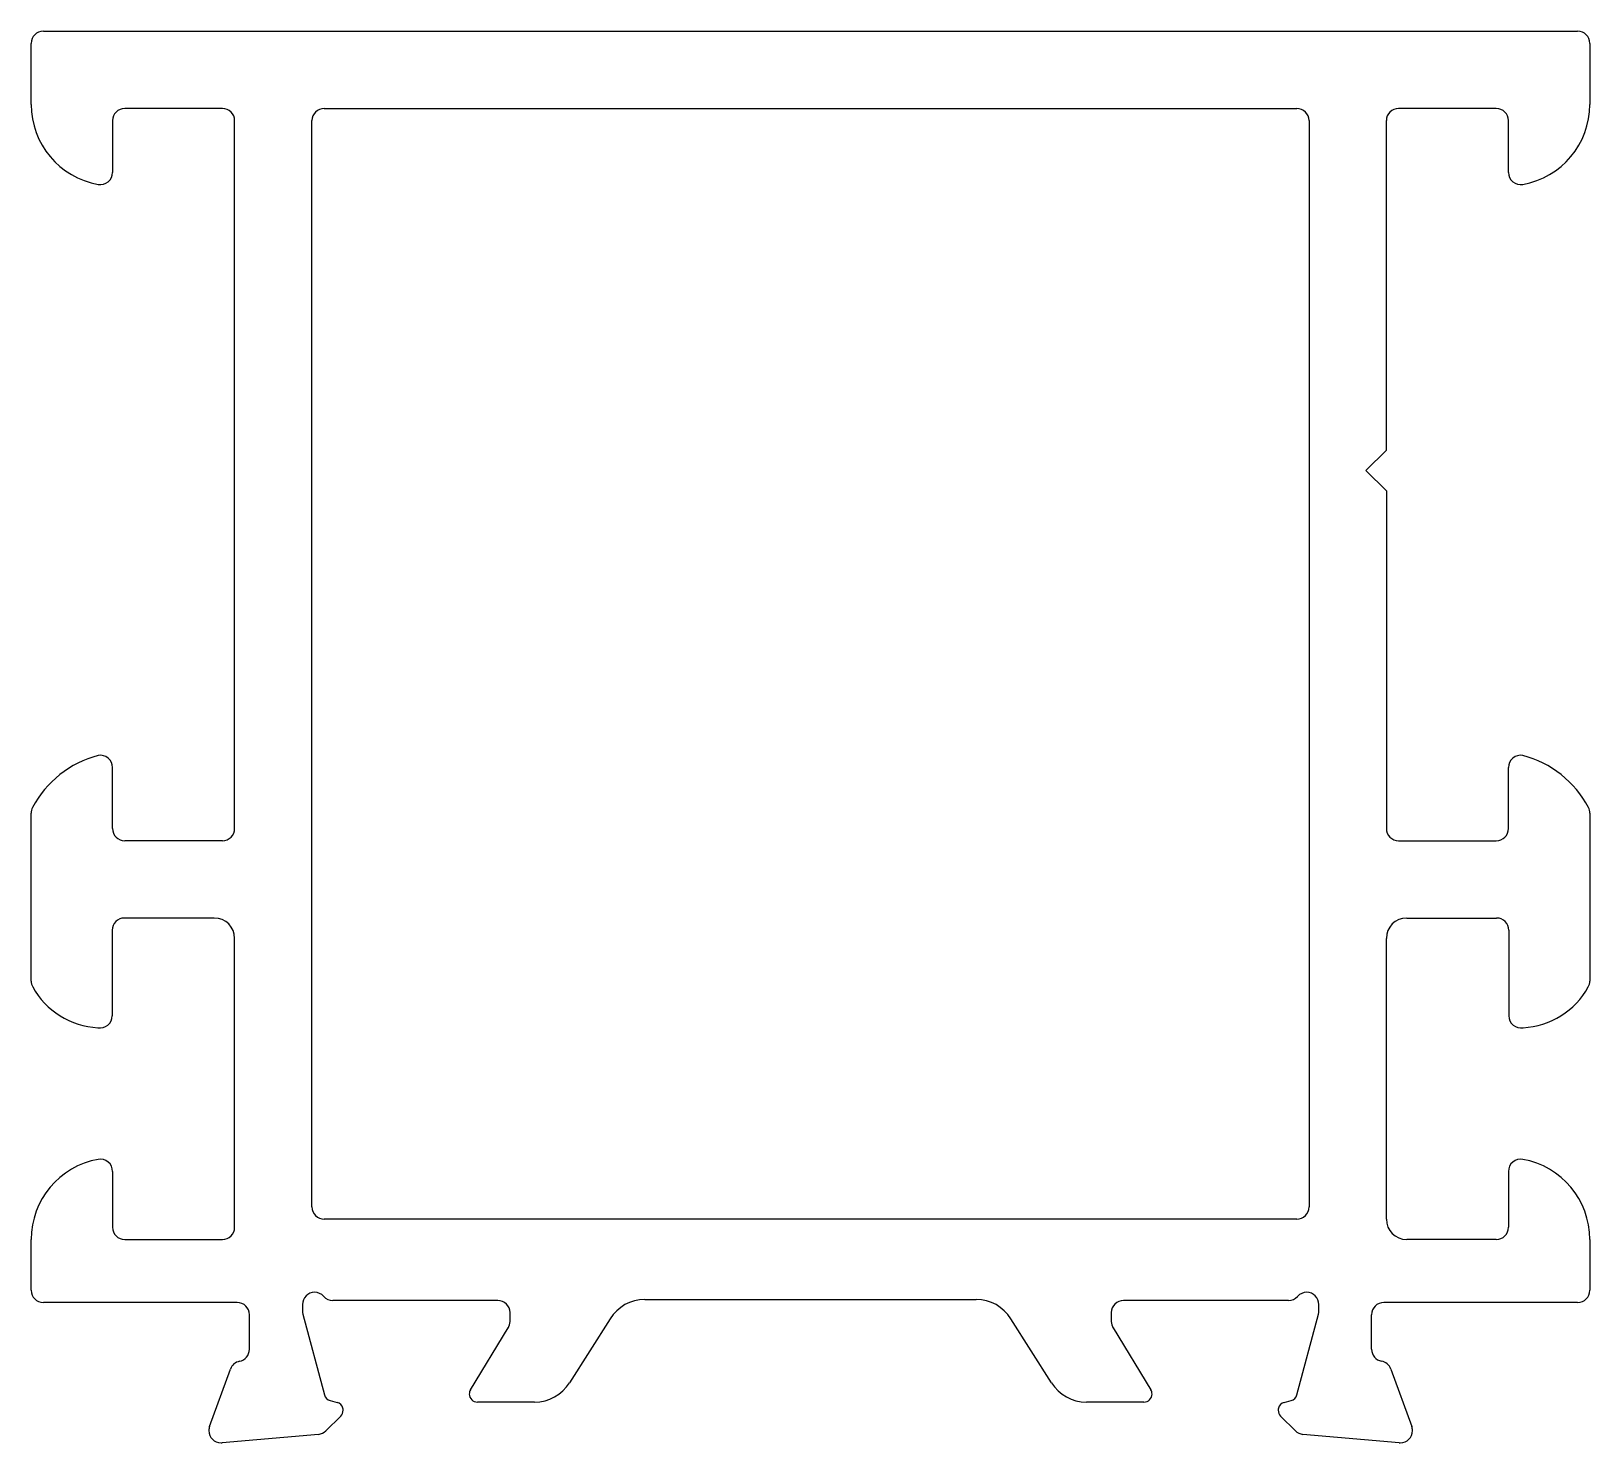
# Model space of a CAD drawing. Extents: x 504.4 to 542.7, y 642.5 to 677.2.
import ezdxf

# ---------------------------------------------------------------- set-up
doc = ezdxf.new("R2010")
doc.units = 0
doc.layers.get('0').update_dxf_attribs({"linetype": 'CONTINUOUS'})

msp = doc.modelspace()

# ---------------------------------------------------------------- linework, layer by layer
at = {"color": 0}
for p, q in [((504.691, 677.153), (542.391, 677.153)), ((504.391, 675.353), (504.391, 676.853)), ((542.691, 676.853), (542.691, 675.353)), ((509.091, 675.253), (506.691, 675.253)), ((511.591, 675.253), (535.491, 675.253)), ((540.391, 675.253), (537.991, 675.253)), ((506.391, 674.953), (506.391, 673.68)), ((509.391, 666.853), (509.391, 674.953)), ((511.291, 648.253), (511.291, 674.953)), ((535.791, 674.953), (535.791, 648.253)), ((537.691, 666.853), (537.691, 674.953)), ((540.691, 673.68), (540.691, 674.953)), ((509.391, 657.553), (509.391, 666.853)), ((537.691, 666.853), (537.191, 666.353)), ((537.191, 666.353), (537.691, 665.853)), ((537.691, 665.853), (537.691, 657.553)), ((506.391, 657.553), (506.391, 659.053)), ((540.691, 657.553), (540.691, 659.053)), ((504.391, 653.805), (504.391, 657.929)), ((542.691, 657.929), (542.691, 653.805)), ((509.091, 657.253), (506.691, 657.253)), ((537.991, 657.253), (540.391, 657.253)), ((508.891, 655.353), (506.683, 655.353)), ((538.191, 655.353), (540.399, 655.353)), ((506.383, 655.053), (506.383, 652.951)), ((540.699, 655.053), (540.699, 652.951)), ((509.391, 647.753), (509.391, 654.853)), ((537.691, 647.953), (537.691, 654.853)), ((506.391, 649.126), (506.391, 647.753)), ((540.691, 649.126), (540.691, 647.753)), ((535.491, 647.953), (511.591, 647.953)), ((504.391, 646.203), (504.391, 647.453)), ((506.691, 647.453), (509.091, 647.453)), ((540.391, 647.453), (538.191, 647.453)), ((542.691, 647.453), (542.691, 646.203)), ((509.453, 645.903), (504.691, 645.903)), ((511.057, 645.853), (511.057, 645.693)), ((515.857, 645.953), (511.804, 645.953)), ((519.472, 645.978), (527.61, 645.978)), ((535.286, 645.953), (531.233, 645.953)), ((536.033, 645.693), (536.033, 645.853)), ((542.391, 645.903), (537.629, 645.903)), ((509.753, 644.752), (509.753, 645.603)), ((511.067, 645.615), (511.598, 643.633)), ((516.157, 645.432), (516.157, 645.653)), ((518.618, 645.499), (517.616, 643.932)), ((529.466, 643.932), (528.464, 645.499)), ((530.933, 645.653), (530.933, 645.432)), ((535.492, 643.633), (536.023, 645.615)), ((537.329, 644.754), (537.329, 645.603)), ((515.186, 643.757), (516.113, 645.276)), ((530.977, 645.276), (531.904, 643.757)), ((508.774, 642.854), (509.288, 644.266)), ((537.801, 644.266), (538.315, 642.854)), ((511.739, 643.491), (511.908, 643.446)), ((516.763, 643.453), (515.357, 643.453)), ((531.733, 643.453), (530.319, 643.453)), ((535.181, 643.446), (535.35, 643.491)), ((511.998, 643.112), (511.634, 642.748)), ((535.455, 642.748), (535.091, 643.112)), ((511.448, 642.661), (509.083, 642.454)), ((538.007, 642.454), (535.641, 642.661))]:
    msp.add_line(p, q, dxfattribs=at)
for centre, radius, start, end in [((504.691, 676.853), 0.3, 90, 180), ((542.391, 676.853), 0.3, 0, 90), ((506.391, 675.353), 2, 180, 259.8358), ((506.691, 674.953), 0.3, 90, 180), ((509.091, 674.953), 0.3, 360, 90), ((511.591, 674.953), 0.3, 90, 180), ((535.491, 674.953), 0.3, 0, 90), ((537.991, 674.953), 0.3, 90, 180), ((540.391, 674.953), 0.3, 360, 90), ((540.691, 675.353), 2, 280.1642, 0), ((506.091, 673.68), 0.3, 259.8358, 0), ((540.991, 673.68), 0.3, 180, 280.1642), ((506.676, 656.889), 2.54, 104.5345, 152.3516), ((506.093, 659.055), 0.298, 359.5728, 100.5914), ((540.989, 659.055), 0.298, 79.4086, 180.4272), ((540.406, 656.889), 2.54, 27.6484, 75.4655), ((504.691, 657.929), 0.3, 152.3516, 180), ((542.391, 657.929), 0.3, 0, 27.6484), ((506.691, 657.553), 0.3, 180, 270), ((509.091, 657.553), 0.3, 270, 360), ((537.991, 657.553), 0.3, 180, 270), ((540.391, 657.553), 0.3, 270, 0), ((506.683, 655.053), 0.3, 90, 180), ((508.891, 654.853), 0.5, 360, 90), ((538.191, 654.853), 0.5, 90, 180), ((540.399, 655.053), 0.3, 0, 90), ((504.691, 653.805), 0.3, 180, 209.0394), ((542.391, 653.805), 0.3, 330.9606, 0), ((506.138, 654.608), 1.955, 209.0394, 266.8292), ((540.944, 654.608), 1.955, 273.1708, 330.9606), ((506.083, 652.951), 0.3, 259.8239, 0.0118), ((540.999, 652.951), 0.3, 179.9882, 280.1761), ((506.391, 647.453), 2, 100.1642, 180), ((506.091, 649.126), 0.3, 360, 100.1642), ((540.991, 649.126), 0.3, 79.8358, 180), ((540.691, 647.453), 2, 0, 79.8358), ((511.591, 648.253), 0.3, 180, 270), ((535.491, 648.253), 0.3, 270, 0), ((506.691, 647.753), 0.3, 180, 270), ((509.091, 647.753), 0.3, 270, 0), ((538.191, 647.953), 0.5, 180, 270), ((540.391, 647.753), 0.3, 270, 0), ((504.691, 646.203), 0.3, 180, 270), ((511.357, 645.853), 0.3, 90, 180), ((511.357, 645.853), 0.3, 41.8103, 90), ((535.733, 645.853), 0.3, 90, 138.1897), ((535.733, 645.853), 0.3, 360, 90), ((542.391, 646.203), 0.3, 270, 0), ((509.453, 645.603), 0.3, 0, 90), ((511.804, 646.253), 0.3, 221.8103, 270), ((515.857, 645.653), 0.3, 360, 90), ((519.472, 644.978), 1, 90, 148.6), ((527.61, 644.978), 1, 31.4, 90), ((531.232, 645.654), 0.299, 89.9014, 180.0986), ((535.286, 646.253), 0.3, 270, 318.1897), ((537.629, 645.603), 0.3, 90, 180), ((511.357, 645.693), 0.3, 180, 195), ((515.857, 645.432), 0.3, 328.6045, 360), ((531.233, 645.432), 0.3, 180, 211.3955), ((535.733, 645.693), 0.3, 345, 360), ((509.453, 644.752), 0.3, 281.261, 0), ((537.629, 644.754), 0.3, 180, 259.452), ((509.57, 644.164), 0.3, 101.261, 160), ((537.519, 644.164), 0.3, 20, 79.452), ((516.763, 644.453), 1, 270, 328.6), ((530.319, 644.453), 1, 211.4, 270), ((511.791, 643.685), 0.2, 195, 255), ((511.857, 643.253), 0.2, 15, 75), ((515.357, 643.653), 0.2, 148.6045, 180), ((515.357, 643.653), 0.2, 180, 270), ((531.733, 643.653), 0.2, 270, 360), ((531.733, 643.653), 0.2, 0, 31.3955), ((535.233, 643.253), 0.2, 105, 165), ((535.298, 643.685), 0.2, 285, 345), ((511.857, 643.253), 0.2, 315, 0), ((511.857, 643.253), 0.2, 360, 15), ((535.233, 643.253), 0.2, 165, 180), ((535.233, 643.253), 0.2, 180, 225), ((509.038, 642.756), 0.281, 159.7197, 180.664), ((509.057, 642.753), 0.3, 180, 270), ((511.422, 642.96), 0.3, 275, 315), ((535.667, 642.96), 0.3, 225, 265), ((538.033, 642.753), 0.3, 270, 360), ((538.052, 642.756), 0.281, 359.336, 20.2803), ((509.057, 642.753), 0.3, 270, 275), ((538.033, 642.753), 0.3, 265, 270)]:
    msp.add_arc(centre, radius, start, end, dxfattribs=at)

doc.saveas('drawing.dxf')
